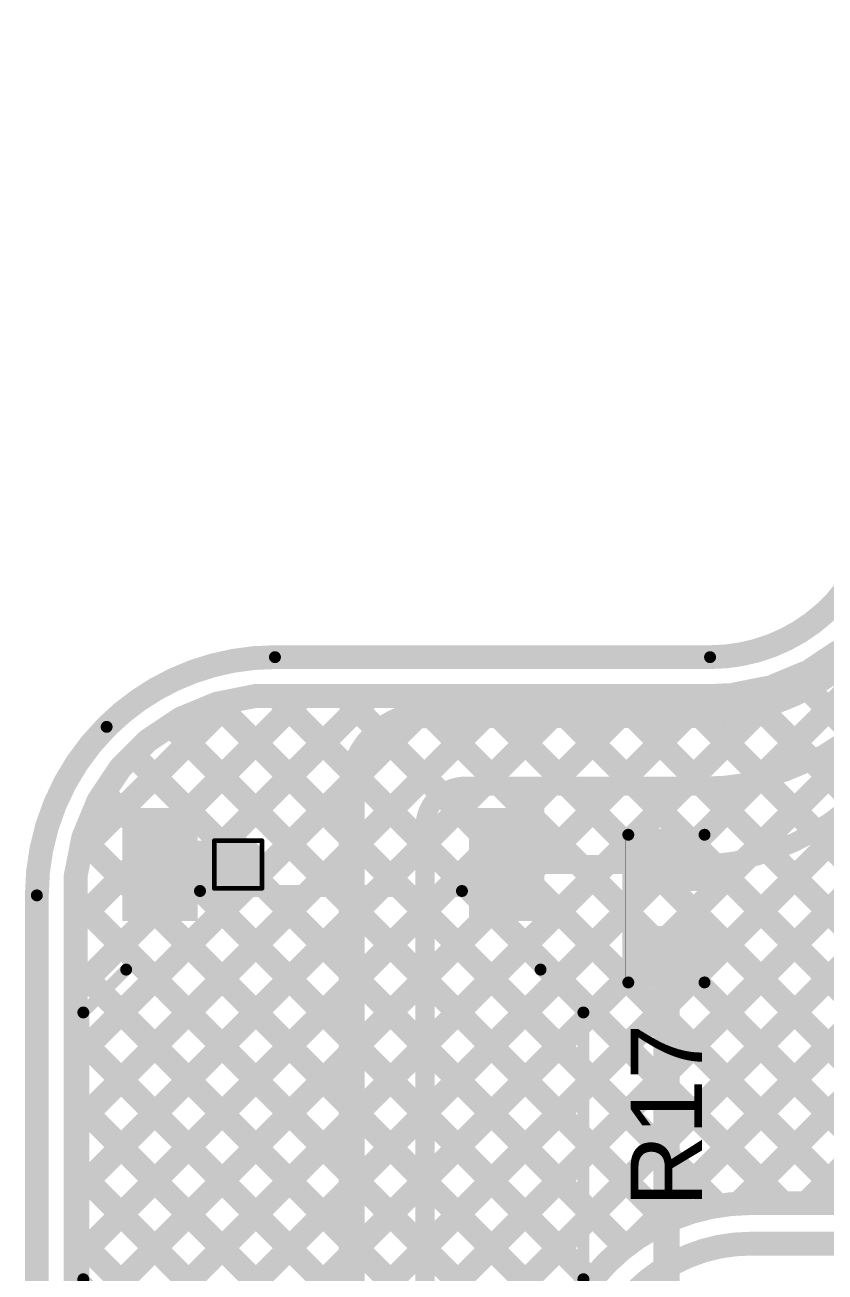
# Model space of a CAD drawing. Header units: inches. Extents: x 3 to 457, y -41 to 239.
# Drawn here: x 98.36 to 106.89, y 154.97 to 168.27 of the extents above; entities that cross this region are included whole.
import ezdxf

# ---------------------------------------------------------------- set-up
doc = ezdxf.new("R2010")
doc.units = ezdxf.units.IN
for name, color, linetype in [('Board Outline', 216, 'Continuous'), ('Bottom Layer', 5, 'Continuous'), ('Drill Drawing', 1, 'Continuous'), ('Fabrication', 76, 'Continuous'), ('Top Layer', 1, 'Continuous'), ('Top Overlay', 2, 'Continuous'), ('Top Paste', 8, 'Continuous'), ('Top Solder', 216, 'Continuous'), ('Via Holes', 16, 'Continuous')]:
    doc.layers.add(name, color=color, linetype=linetype)
doc.styles.add('Arial', font='', dxfattribs={"height": 0.2})
doc.styles.get('Arial').set_extended_font_data('Arial')

# ---------------------------------------------------------------- blocks, each defined once
blk = doc.blocks.new('TC_0522C_1_7_260G__116')
at = {"layer": 'Top Layer'}
for points in [[(-3.49999935, 2.15000078), (-2.49999881, 2.15000078), (-2.49999881, 1.55000198), (-3.49999935, 1.55000198)], [(2.50000135, 2.15000078), (3.50000189, 2.15000078), (3.50000189, 1.55000198), (2.50000135, 1.55000198)], [(-3.49999935, -1.54999944), (-2.49999881, -1.54999944), (-2.49999881, -2.14999824), (-3.49999935, -2.14999824)], [(2.50000135, -1.54999944), (3.50000189, -1.54999944), (3.50000189, -2.14999824), (2.50000135, -2.14999824)]]:
    blk.add_hatch(color=1, dxfattribs=at).paths.add_polyline_path(points)
at = {"layer": 'Top Paste'}
for points in [[(-3.49999935, 2.15000078), (-2.49999881, 2.15000078), (-2.49999881, 1.55000198), (-3.49999935, 1.55000198)], [(2.50000135, 2.15000078), (3.50000189, 2.15000078), (3.50000189, 1.55000198), (2.50000135, 1.55000198)], [(-3.49999935, -1.54999944), (-2.49999881, -1.54999944), (-2.49999881, -2.14999824), (-3.49999935, -2.14999824)], [(2.50000135, -1.54999944), (3.50000189, -1.54999944), (3.50000189, -2.14999824), (2.50000135, -2.14999824)]]:
    blk.add_hatch(color=8, dxfattribs=at).paths.add_polyline_path(points)
at = {"layer": 'Top Solder'}
for points in [[(-3.60159935, 2.25160078), (-2.39839881, 2.25160078), (-2.39839881, 1.44840198), (-3.60159935, 1.44840198)], [(2.39840135, 2.25160078), (3.60160189, 2.25160078), (3.60160189, 1.44840198), (2.39840135, 1.44840198)], [(-3.60159935, -1.44839944), (-2.39839881, -1.44839944), (-2.39839881, -2.25159824), (-3.60159935, -2.25159824)], [(2.39840135, -1.44839944), (3.60160189, -1.44839944), (3.60160189, -2.25159824), (2.39840135, -2.25159824)]]:
    blk.add_hatch(color=216, dxfattribs=at).paths.add_polyline_path(points)
at = {"layer": 'Top Overlay', "const_width": 0.127}
for points in [[(-1.42239746, 2.667), (-1.87959746, 2.2098)], [(-1.4224, 2.667), (1.4224, 2.667)], [(1.4224, 2.667), (1.8796, 2.2098)], [(-3.1496, 2.4638), (-3.0226, 2.3368)], [(-3.1496, 2.4638), (-2.8956, 2.4638)], [(-2.8956, 2.4638), (-3.0226, 2.3368)], [(2.7178, 1.4224), (2.7178, -1.3716)], [(-2.7178, 1.397), (-2.71779746, -1.3716)], [(-1.87959746, -2.20979746), (-1.42239746, -2.66699746)], [(1.8796, -2.20979746), (1.4224, -2.66699746)], [(-1.4224, -2.66699746), (1.4224, -2.66699746)]]:
    blk.add_lwpolyline(points, dxfattribs=at)
at = {"layer": 'Top Overlay', "const_width": 0.0635}
for points in [[(-1.45415, 2.667, 1), (-1.39065, 2.667, 1)], [(-1.45414746, 2.667, 1), (-1.39064746, 2.667, 1)], [(1.39065, 2.667, 1), (1.45415, 2.667, 1)], [(1.39065, 2.667, 1), (1.45415, 2.667, 1)], [(-3.18135, 2.4638, 1), (-3.11785, 2.4638, 1)], [(-3.18135, 2.4638, 1), (-3.11785, 2.4638, 1)], [(-2.92735, 2.4638, 1), (-2.86385, 2.4638, 1)], [(-2.92735, 2.4638, 1), (-2.86385, 2.4638, 1)], [(-3.05435, 2.3368, 1), (-2.99085, 2.3368, 1)], [(-3.05435, 2.3368, 1), (-2.99085, 2.3368, 1)], [(-1.91134746, 2.2098, 1), (-1.84784746, 2.2098, 1)], [(1.84785, 2.2098, 1), (1.91135, 2.2098, 1)], [(2.68605, 1.4224, 1), (2.74955, 1.4224, 1)], [(-2.74955, 1.397, 1), (-2.68605, 1.397, 1)], [(-2.74954746, -1.3716, 1), (-2.68604746, -1.3716, 1)], [(2.68605, -1.3716, 1), (2.74955, -1.3716, 1)], [(-1.91134746, -2.20979746, 1), (-1.84784746, -2.20979746, 1)], [(1.84785, -2.20979746, 1), (1.91135, -2.20979746, 1)], [(-1.45415, -2.66699746, 1), (-1.39065, -2.66699746, 1)], [(-1.45414746, -2.66699746, 1), (-1.39064746, -2.66699746, 1)], [(1.39065, -2.66699746, 1), (1.45415, -2.66699746, 1)], [(1.39065, -2.66699746, 1), (1.45415, -2.66699746, 1)]]:
    blk.add_lwpolyline(points, format="xyb", close=True, dxfattribs=at)
blk = doc.blocks.new('R___0402_219')
at = {"layer": 'Top Layer'}
for points in [[(-0.6985, -0.3175), (-0.6985, 0.3174999999999999), (-0.2413000000000001, 0.3175), (-0.2412999999999999, -0.3174999999999999)], [(0.2413000000000001, -0.3175), (0.2412999999999999, 0.3174999999999999), (0.6985, 0.3175), (0.6985, -0.3174999999999999)]]:
    blk.add_hatch(color=1, dxfattribs=at).paths.add_polyline_path(points)
at = {"layer": 'Top Paste'}
for points in [[(-0.6985, -0.3175), (-0.6985, 0.3174999999999999), (-0.2413000000000001, 0.3175), (-0.2412999999999999, -0.3174999999999999)], [(0.2413000000000001, -0.3175), (0.2412999999999999, 0.3174999999999999), (0.6985, 0.3175), (0.6985, -0.3174999999999999)]]:
    blk.add_hatch(color=8, dxfattribs=at).paths.add_polyline_path(points)
at = {"layer": 'Top Solder'}
for points in [[(-0.75350116, -0.3725011600000001), (-0.75350116, 0.3725011599999999), (-0.18629884, 0.3725011600000001), (-0.1862988399999999, -0.3725011599999999)], [(0.18629884, -0.3725011600000001), (0.1862988399999999, 0.3725011599999999), (0.75350116, 0.3725011600000001), (0.75350116, -0.3725011599999999)]]:
    blk.add_hatch(color=216, dxfattribs=at).paths.add_polyline_path(points)
at = {"layer": 'Top Overlay'}
for points, const_width in [([(-0.7874, -0.4064), (-0.7874, 0.4064)], 0.127), ([(0.7874, 0.4064), (-0.7874, 0.4064)], 0.127), ([(0.7874, -0.4064), (0.7874, 0.4064)], 0.127), ([(0.7874, -0.4064), (-0.7874, -0.4064)], 0.127), ([(0.8128, -0.4318), (-0.8128, -0.4318)], 0.0032258)]:
    blk.add_lwpolyline(points, dxfattribs=dict(at, const_width=const_width))
for points, const_width in [([(-0.8191499999999999, 0.4064, 1), (-0.7556499999999999, 0.4064, 1)], 0.0635), ([(-0.8191499999999999, 0.4064, 1), (-0.7556499999999999, 0.4064, 1)], 0.0635), ([(0.7556499999999999, 0.4064, 1), (0.8191499999999999, 0.4064, 1)], 0.0635), ([(0.7556499999999999, 0.4064, 1), (0.8191499999999999, 0.4064, 1)], 0.0635), ([(-0.8191499999999999, -0.4064, 1), (-0.7556499999999999, -0.4064, 1)], 0.0635), ([(-0.8191499999999999, -0.4064, 1), (-0.7556499999999999, -0.4064, 1)], 0.0635), ([(0.7556499999999999, -0.4064, 1), (0.8191499999999999, -0.4064, 1)], 0.0635), ([(0.7556499999999999, -0.4064, 1), (0.8191499999999999, -0.4064, 1)], 0.0635), ([(-0.81360518, -0.4318, 1), (-0.8119948199999999, -0.4318, 1)], 0.0016129), ([(0.8119948199999999, -0.4318, 1), (0.81360518, -0.4318, 1)], 0.0016129)]:
    blk.add_lwpolyline(points, format="xyb", close=True, dxfattribs=dict(at, const_width=const_width))

msp = doc.modelspace()

# ---------------------------------------------------------------- hatches: boundary and pattern name
at = {"layer": 'Bottom Layer'}
h = msp.add_hatch(color=5, dxfattribs=at)
edge = h.paths.add_edge_path()
edge.add_arc((100.63055566, 159.31331612), 0.2999994, 0, 360)
at = {"layer": 'Top Layer'}
h = msp.add_hatch(color=1, dxfattribs=at)
edge = h.paths.add_edge_path()
edge.add_arc((100.63055566, 159.31331612), 0.2999994, 0, 360)
at = {"layer": 'Via Holes'}
h = msp.add_hatch(color=7, dxfattribs=at)
edge = h.paths.add_edge_path()
edge.add_arc((100.63055566, 159.31331612), 0.1499997, 0, 360)

# ---------------------------------------------------------------- linework, layer by layer
at = {"layer": 'Board Outline', "const_width": 0.127}
for points in [[(107.48068928, 163.34147418, -0.4142135623828077), (105.6642159, 161.5250008)], [(99.22795242, 160.78140056, -0.198912367379658), (101.02316346, 161.5250008)], [(98.48365621999999, 158.98451058, -0.198912367379658), (99.22795242, 160.78140056)]]:
    msp.add_lwpolyline(points, format="xyb", dxfattribs=at)
for points in [[(101.02316346, 161.5250008), (105.6642159, 161.5250008)], [(98.48365621999999, 139.0714008), (98.48365621999999, 158.98451058)]]:
    msp.add_lwpolyline(points, dxfattribs=at)
at = {"layer": 'Board Outline', "const_width": 0.0635}
for points in [[(100.99141346, 161.5250008, 1), (101.05491346, 161.5250008, 1)], [(100.99141346, 161.5250008, 1), (101.05491346, 161.5250008, 1)], [(105.6324659, 161.5250008, 1), (105.6959659, 161.5250008, 1)], [(105.6324659, 161.5250008, 1), (105.6959659, 161.5250008, 1)], [(99.19620242, 160.78140056, 1), (99.25970242, 160.78140056, 1)], [(99.19620242, 160.78140056, 1), (99.25970242, 160.78140056, 1)], [(98.45190622, 158.98451058, 1), (98.51540621999999, 158.98451058, 1)], [(98.45190622, 158.98451058, 1), (98.51540621999999, 158.98451058, 1)]]:
    msp.add_lwpolyline(points, format="xyb", close=True, dxfattribs=at)
at = {"layer": 'Bottom Layer', "const_width": 0.254}
for points in [[(98.89800642, 152.94105048), (114.09700066, 168.14004472)], [(98.89800642, 152.22262926), (114.81541934, 168.14004218)], [(98.89800642, 151.50420804), (115.53384056, 168.14004218)], [(98.89800642, 150.0673656), (116.970683, 168.14004218)], [(98.89800642, 150.78578682), (116.25226178, 168.14004218)], [(104.86815958, 155.31909754), (117.68910168, 168.14003964)], [(105.96555134, 155.69806808), (118.4075229, 168.14003964)], [(106.68790448, 155.702), (119.12594412, 168.14003964)], [(106.75069582, 161.3949655), (107.04677346, 161.59279848)], [(106.35007432, 161.22040654), (106.67905766, 161.356675)], [(98.89800642, 153.6594717), (106.53592104, 161.29738632)], [(106.57892578, 161.31519934), (112.19212512, 155.702)], [(98.89800642, 155.09631414), (104.91234288, 161.1106506)], [(98.89800642, 154.37789292), (105.6307641, 161.1106506)], [(98.89800642, 156.53315658), (103.4754979, 161.11064806)], [(98.89800642, 157.2515778), (102.75707668, 161.11064806)], [(98.89800642, 155.81473536), (104.19391912, 161.11064806)], [(98.89800642, 157.96999902), (102.03865292, 161.11064552)], [(98.89800642, 158.68842024), (101.3202317, 161.11064552)], [(100.40347712, 161.02900484), (100.81392334, 161.11064806)], [(100.81392334, 161.11064806), (101.02315584, 161.11064552)], [(101.02316092, 161.11064552), (105.6642159, 161.1106506)], [(101.03610984, 161.11064552), (106.44475536, 155.702)], [(101.75453106, 161.11064552), (107.16317658, 155.702)], [(102.47294974, 161.11064806), (107.8815978, 155.702)], [(103.19137096, 161.11064806), (108.60001902, 155.702)], [(103.90979218, 161.11064806), (109.31844024, 155.702)], [(104.62821086, 161.1106506), (110.03686146, 155.702)], [(105.34663208, 161.1106506), (110.75528268, 155.702)], [(105.68454352, 161.11114844), (105.86258482, 161.11989366)], [(105.9230927, 161.12735618), (106.2723427, 161.19682772)], [(106.02756544, 161.14813846), (111.4737039, 155.702)], [(98.95085873999999, 159.45969378), (100.54914612, 161.05798116)], [(100.01685102, 160.86885784), (100.40347712, 161.02900484)], [(100.40054342, 161.02779072), (105.75361628, 155.67471786)], [(99.66889388, 160.63636148), (100.01685102, 160.86885784)], [(99.91146896, 160.79844396), (105.20170476, 155.50820816)], [(99.52094904, 160.48842172), (99.66889388, 160.63636148)], [(99.37282132, 160.34028892), (99.52094396, 160.4884141)], [(99.51201078, 160.47948092), (104.75565282, 155.23583888)], [(99.14006333999998, 159.99193554), (99.37282132, 160.34028892)], [(99.19656818, 160.0765023), (104.3971623, 154.87590818)], [(98.979736, 159.60487256), (99.14006333999998, 159.99193554)], [(98.89800642, 159.19398692), (98.979736, 159.60487256)], [(98.97476522, 159.57988404), (104.12636274, 154.42828652)], [(98.89800642, 158.98451058), (98.89800642, 159.19398692)], [(98.89800642, 140.2166868), (98.89800642, 158.98451058)], [(98.89800642, 158.93822162), (103.96197902, 153.87424902)], [(98.89800642, 158.2198004), (103.93635296, 153.18145386)], [(98.89800642, 157.50137918), (103.93635296, 152.46303264)], [(98.89800642, 156.78295796), (103.93635296, 151.74461142)], [(98.89800642, 156.06453674), (103.93635296, 151.0261902)], [(106.0958, 155.702), (120.9802, 155.702)], [(98.89800642, 155.34611552), (103.93635296, 150.30776898)], [(106.0958, 155.2702), (120.9802, 155.2702)]]:
    msp.add_lwpolyline(points, dxfattribs=at)
at = {"layer": 'Bottom Layer', "const_width": 0.127}
for points in [[(106.61555766, 161.356675, 1), (106.74255766, 161.356675, 1)], [(106.68719582, 161.3949655, 1), (106.81419582, 161.3949655, 1)], [(106.28657432, 161.22040654, 1), (106.41357432, 161.22040654, 1)], [(106.47242104, 161.29738632, 1), (106.59942104, 161.29738632, 1)], [(106.51542578, 161.31519934, 1), (106.64242578, 161.31519934, 1)], [(100.75042334, 161.11064806, 1), (100.87742334, 161.11064806, 1)], [(100.75042334, 161.11064806, 1), (100.87742334, 161.11064806, 1)], [(100.95965584, 161.11064552, 1), (101.08665584, 161.11064552, 1)], [(100.95966092, 161.11064552, 1), (101.08666092, 161.11064552, 1)], [(100.97260984, 161.11064552, 1), (101.09960984, 161.11064552, 1)], [(101.2567317, 161.11064552, 1), (101.3837317, 161.11064552, 1)], [(101.69103106, 161.11064552, 1), (101.81803106, 161.11064552, 1)], [(101.97515292, 161.11064552, 1), (102.10215292, 161.11064552, 1)], [(102.40944974, 161.11064806, 1), (102.53644974, 161.11064806, 1)], [(102.69357668, 161.11064806, 1), (102.82057668, 161.11064806, 1)], [(103.12787096, 161.11064806, 1), (103.25487096, 161.11064806, 1)], [(103.4119979, 161.11064806, 1), (103.5389979, 161.11064806, 1)], [(103.84629218, 161.11064806, 1), (103.97329218, 161.11064806, 1)], [(104.13041912, 161.11064806, 1), (104.25741912, 161.11064806, 1)], [(104.56471086, 161.1106506, 1), (104.69171086, 161.1106506, 1)], [(104.84884288, 161.1106506, 1), (104.97584288, 161.1106506, 1)], [(105.28313208, 161.1106506, 1), (105.41013208, 161.1106506, 1)], [(105.5672641, 161.1106506, 1), (105.6942641, 161.1106506, 1)], [(105.6007159, 161.1106506, 1), (105.7277159, 161.1106506, 1)], [(105.62104352, 161.11114844, 1), (105.74804352, 161.11114844, 1)], [(105.79908482, 161.11989366, 1), (105.92608482, 161.11989366, 1)], [(105.8595927, 161.12735618, 1), (105.9865927, 161.12735618, 1)], [(105.96406544, 161.14813846, 1), (106.09106544, 161.14813846, 1)], [(106.2088427, 161.19682772, 1), (106.3358427, 161.19682772, 1)], [(100.33704342, 161.02779072, 1), (100.46404342, 161.02779072, 1)], [(100.33997712, 161.02900484, 1), (100.46697712, 161.02900484, 1)], [(100.33997712, 161.02900484, 1), (100.46697712, 161.02900484, 1)], [(100.48564612, 161.05798116, 1), (100.61264612, 161.05798116, 1)], [(99.95335102, 160.86885784, 1), (100.08035102, 160.86885784, 1)], [(99.95335102, 160.86885784, 1), (100.08035102, 160.86885784, 1)], [(99.84796895999999, 160.79844396, 1), (99.97496896, 160.79844396, 1)], [(99.60539388, 160.63636148, 1), (99.73239387999999, 160.63636148, 1)], [(99.60539388, 160.63636148, 1), (99.73239387999999, 160.63636148, 1)], [(99.44851077999999, 160.47948092, 1), (99.57551078, 160.47948092, 1)], [(99.45744395999999, 160.4884141, 1), (99.58444396, 160.4884141, 1)], [(99.45744903999999, 160.48842172, 1), (99.58444904, 160.48842172, 1)], [(99.30932132, 160.34028892, 1), (99.43632131999999, 160.34028892, 1)], [(99.30932132, 160.34028892, 1), (99.43632131999999, 160.34028892, 1)], [(99.13306818, 160.0765023, 1), (99.26006817999999, 160.0765023, 1)], [(99.07656333999999, 159.99193554, 1), (99.20356334, 159.99193554, 1)], [(99.07656333999999, 159.99193554, 1), (99.20356334, 159.99193554, 1)], [(98.916236, 159.60487256, 1), (99.043236, 159.60487256, 1)], [(98.916236, 159.60487256, 1), (99.043236, 159.60487256, 1)], [(98.91126521999999, 159.57988404, 1), (99.03826522, 159.57988404, 1)], [(98.88735874, 159.45969378, 1), (99.01435873999999, 159.45969378, 1)], [(98.83450642, 159.19398692, 1), (98.96150641999999, 159.19398692, 1)], [(98.83450642, 159.19398692, 1), (98.96150641999999, 159.19398692, 1)], [(98.83450642, 158.98451058, 1), (98.96150641999999, 158.98451058, 1)], [(98.83450642, 158.98451058, 1), (98.96150641999999, 158.98451058, 1)], [(98.83450642, 158.93822162, 1), (98.96150641999999, 158.93822162, 1)], [(98.83450642, 158.68842024, 1), (98.96150641999999, 158.68842024, 1)], [(98.83450642, 158.2198004, 1), (98.96150641999999, 158.2198004, 1)], [(98.83450642, 157.96999902, 1), (98.96150641999999, 157.96999902, 1)], [(98.83450642, 157.50137918, 1), (98.96150641999999, 157.50137918, 1)], [(98.83450642, 157.2515778, 1), (98.96150641999999, 157.2515778, 1)], [(98.83450642, 156.78295796, 1), (98.96150641999999, 156.78295796, 1)], [(98.83450642, 156.53315658, 1), (98.96150641999999, 156.53315658, 1)], [(98.83450642, 156.06453674, 1), (98.96150641999999, 156.06453674, 1)], [(98.83450642, 155.81473536, 1), (98.96150641999999, 155.81473536, 1)], [(105.69011628, 155.67471786, 1), (105.81711628, 155.67471786, 1)], [(105.90205134, 155.69806808, 1), (106.02905134, 155.69806808, 1)], [(106.0323, 155.702, 1), (106.1593, 155.702, 1)], [(106.0323, 155.702, 1), (106.1593, 155.702, 1)], [(106.38125536, 155.702, 1), (106.50825536, 155.702, 1)], [(106.62440448, 155.702, 1), (106.75140448, 155.702, 1)], [(105.13820476, 155.50820816, 1), (105.26520476, 155.50820816, 1)], [(98.83450642, 155.34611552, 1), (98.96150641999999, 155.34611552, 1)], [(104.69215282, 155.23583888, 1), (104.81915282, 155.23583888, 1)], [(104.80465958, 155.31909754, 1), (104.93165958, 155.31909754, 1)], [(106.0323, 155.2702, 1), (106.1593, 155.2702, 1)], [(106.0323, 155.2702, 1), (106.1593, 155.2702, 1)], [(98.83450642, 155.09631414, 1), (98.96150641999999, 155.09631414, 1)], [(104.3336623, 154.87590818, 1), (104.4606623, 154.87590818, 1)]]:
    msp.add_lwpolyline(points, format="xyb", close=True, dxfattribs=at)
at = {"layer": 'Bottom Layer', "const_width": 0.254}
for points in [[(103.93635296, 153.54255296, -0.4142135623730951), (106.0958, 155.702)], [(104.36815296, 153.54255296, -0.4142135623730951), (106.0958, 155.2702)]]:
    msp.add_lwpolyline(points, format="xyb", dxfattribs=at)
at = {"layer": 'Drill Drawing', "const_width": 0.0508}
for points in [[(100.37655566, 159.56731612), (100.88455566, 159.56731612)], [(100.37655566, 159.05931612), (100.37655566, 159.56731612)], [(100.88455566, 159.05931612), (100.88455566, 159.56731612)], [(100.37655566, 159.05931612), (100.88455566, 159.05931612)]]:
    msp.add_lwpolyline(points, dxfattribs=at)
at = {"layer": 'Drill Drawing', "const_width": 0.0254}
for points in [[(100.36385566, 159.56731612, 1), (100.38925566, 159.56731612, 1)], [(100.36385566, 159.56731612, 1), (100.38925566, 159.56731612, 1)], [(100.87185566, 159.56731612, 1), (100.89725566, 159.56731612, 1)], [(100.87185566, 159.56731612, 1), (100.89725566, 159.56731612, 1)], [(100.36385566, 159.05931612, 1), (100.38925566, 159.05931612, 1)], [(100.36385566, 159.05931612, 1), (100.38925566, 159.05931612, 1)], [(100.87185566, 159.05931612, 1), (100.89725566, 159.05931612, 1)], [(100.87185566, 159.05931612, 1), (100.89725566, 159.05931612, 1)]]:
    msp.add_lwpolyline(points, format="xyb", close=True, dxfattribs=at)
at = {"layer": 'Fabrication', "const_width": 0.254}
for points in [[(107.48068928, 163.34147418, -0.4142135623828077), (105.6642159, 161.5250008)], [(99.22795242, 160.78140056, -0.198912367379658), (101.02316346, 161.5250008)], [(98.48365621999999, 158.98451058, -0.198912367379658), (99.22795242, 160.78140056)]]:
    msp.add_lwpolyline(points, format="xyb", dxfattribs=at)
for points in [[(101.02316346, 161.5250008), (105.6642159, 161.5250008)], [(98.48365621999999, 139.0714008), (98.48365621999999, 158.98451058)]]:
    msp.add_lwpolyline(points, dxfattribs=at)
at = {"layer": 'Fabrication', "const_width": 0.127}
for points in [[(100.95966346, 161.5250008, 1), (101.08666346, 161.5250008, 1)], [(100.95966346, 161.5250008, 1), (101.08666346, 161.5250008, 1)], [(105.6007159, 161.5250008, 1), (105.7277159, 161.5250008, 1)], [(105.6007159, 161.5250008, 1), (105.7277159, 161.5250008, 1)], [(99.16445241999999, 160.78140056, 1), (99.29145241999998, 160.78140056, 1)], [(99.16445241999999, 160.78140056, 1), (99.29145241999998, 160.78140056, 1)], [(98.42015622, 158.98451058, 1), (98.54715621999999, 158.98451058, 1)], [(98.42015622, 158.98451058, 1), (98.54715621999999, 158.98451058, 1)]]:
    msp.add_lwpolyline(points, format="xyb", close=True, dxfattribs=at)
at = {"layer": 'Top Layer'}
for points, const_width in [([(107.29432694, 161.65204398, -0.198912367379658), (105.49827516, 160.90809576)], 0.2794), ([(101.84182832, 160.09893304, -0.4142135623730951), (102.65099104, 160.90809576)], 0.2794), ([(107.39834502, 160.89294974, -0.198912367379658), (105.60229324, 160.14900152)], 0.2032), ([(102.6234168, 159.71642936, -0.4142135623730951), (103.05598896, 160.14900152)], 0.2032), ([(107.2884062, 160.0572618, -0.198912367379658), (105.49235442, 159.31331358)], 0.2032)]:
    msp.add_lwpolyline(points, format="xyb", dxfattribs=dict(at, const_width=const_width))
for points, const_width in [([(102.65099104, 160.90809576), (105.49827516, 160.90809576)], 0.2794), ([(101.84182832, 150.54366386), (101.84182832, 160.09893304)], 0.2794), ([(103.05598896, 160.14900152), (105.60229324, 160.14900152)], 0.2032), ([(102.6234168, 151.80851274), (102.6234168, 159.71642936)], 0.2032), ([(99.79622408, 159.31331612), (100.63055566, 159.31331612)], 0.508), ([(103.4962243, 159.31331612), (103.49622684, 159.31331358)], 0.2032), ([(103.49622684, 159.31331358), (105.19853738, 159.31331358)], 0.2032), ([(105.19853738, 159.31331358), (105.49235442, 159.31331358)], 0.2032), ([(105.19853738, 151.51551358), (105.19853738, 158.37351358)], 0.2794)]:
    msp.add_lwpolyline(points, dxfattribs=dict(at, const_width=const_width))
for points, const_width in [([(102.58114104, 160.90809576, 1), (102.72084104, 160.90809576, 1)], 0.1397), ([(102.58114104, 160.90809576, 1), (102.72084104, 160.90809576, 1)], 0.1397), ([(105.42842516, 160.90809576, 1), (105.56812516, 160.90809576, 1)], 0.1397), ([(105.42842516, 160.90809576, 1), (105.56812516, 160.90809576, 1)], 0.1397), ([(101.77197832, 160.09893304, 1), (101.91167832, 160.09893304, 1)], 0.1397), ([(101.77197832, 160.09893304, 1), (101.91167832, 160.09893304, 1)], 0.1397), ([(103.00518896, 160.14900152, 1), (103.10678896, 160.14900152, 1)], 0.1016), ([(103.00518896, 160.14900152, 1), (103.10678896, 160.14900152, 1)], 0.1016), ([(105.55149324, 160.14900152, 1), (105.65309324, 160.14900152, 1)], 0.1016), ([(105.55149324, 160.14900152, 1), (105.65309324, 160.14900152, 1)], 0.1016), ([(102.5726168, 159.71642936, 1), (102.6742168, 159.71642936, 1)], 0.1016), ([(102.5726168, 159.71642936, 1), (102.6742168, 159.71642936, 1)], 0.1016), ([(99.66922407999999, 159.31331612, 1), (99.92322408, 159.31331612, 1)], 0.254), ([(100.50355566, 159.31331612, 1), (100.75755566, 159.31331612, 1)], 0.254), ([(103.4454243, 159.31331612, 1), (103.5470243, 159.31331612, 1)], 0.1016), ([(103.44542684, 159.31331358, 1), (103.54702684, 159.31331358, 1)], 0.1016), ([(103.44542684, 159.31331358, 1), (103.54702684, 159.31331358, 1)], 0.1016), ([(105.14773738, 159.31331358, 1), (105.24933738, 159.31331358, 1)], 0.1016), ([(105.14773738, 159.31331358, 1), (105.24933738, 159.31331358, 1)], 0.1016), ([(105.44155442, 159.31331358, 1), (105.54315442, 159.31331358, 1)], 0.1016), ([(105.44155442, 159.31331358, 1), (105.54315442, 159.31331358, 1)], 0.1016), ([(105.12868738, 158.37351358, 1), (105.26838738, 158.37351358, 1)], 0.1397)]:
    msp.add_lwpolyline(points, format="xyb", close=True, dxfattribs=dict(at, const_width=const_width))

# ---------------------------------------------------------------- block references
for name, p, rotation in [('TC_0522C_1_7_260G__116', (101.64622546, 156.3133145), 90), ('R___0402_219', (105.19853738, 158.84341358), 270)]:
    msp.add_blockref(name, p, dxfattribs=dict(rotation=rotation))

# ---------------------------------------------------------------- texts
at = {"layer": 'Top Overlay', "style": 'Arial'}
msp.add_text('R17', height=0.7619999999999999, rotation=90, dxfattribs=at).set_placement((105.57941292, 155.66033892))

doc.saveas('drawing.dxf')
